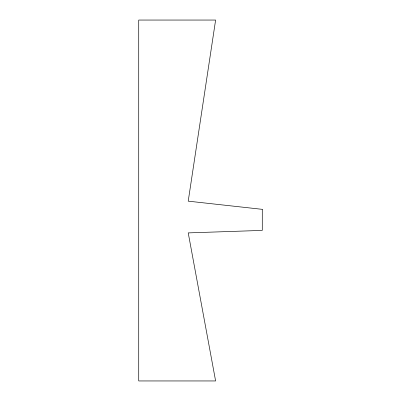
<?xml version="1.0" encoding="UTF-8"?>
<svg xmlns="http://www.w3.org/2000/svg" width="401" height="401" viewBox="0 0 401 401"><rect width="100%" height="100%" fill="white"/><g stroke="black" fill="none" stroke-linecap="round" stroke-linejoin="round"><path stroke-width="0.6" d="M262.279 209.337L262.279 230.405L188.224 232.896L215.613 380.95L138.721 380.95L138.721 20.05L215.613 20.05L188.219 201.157L262.279 209.337"/></g></svg>
